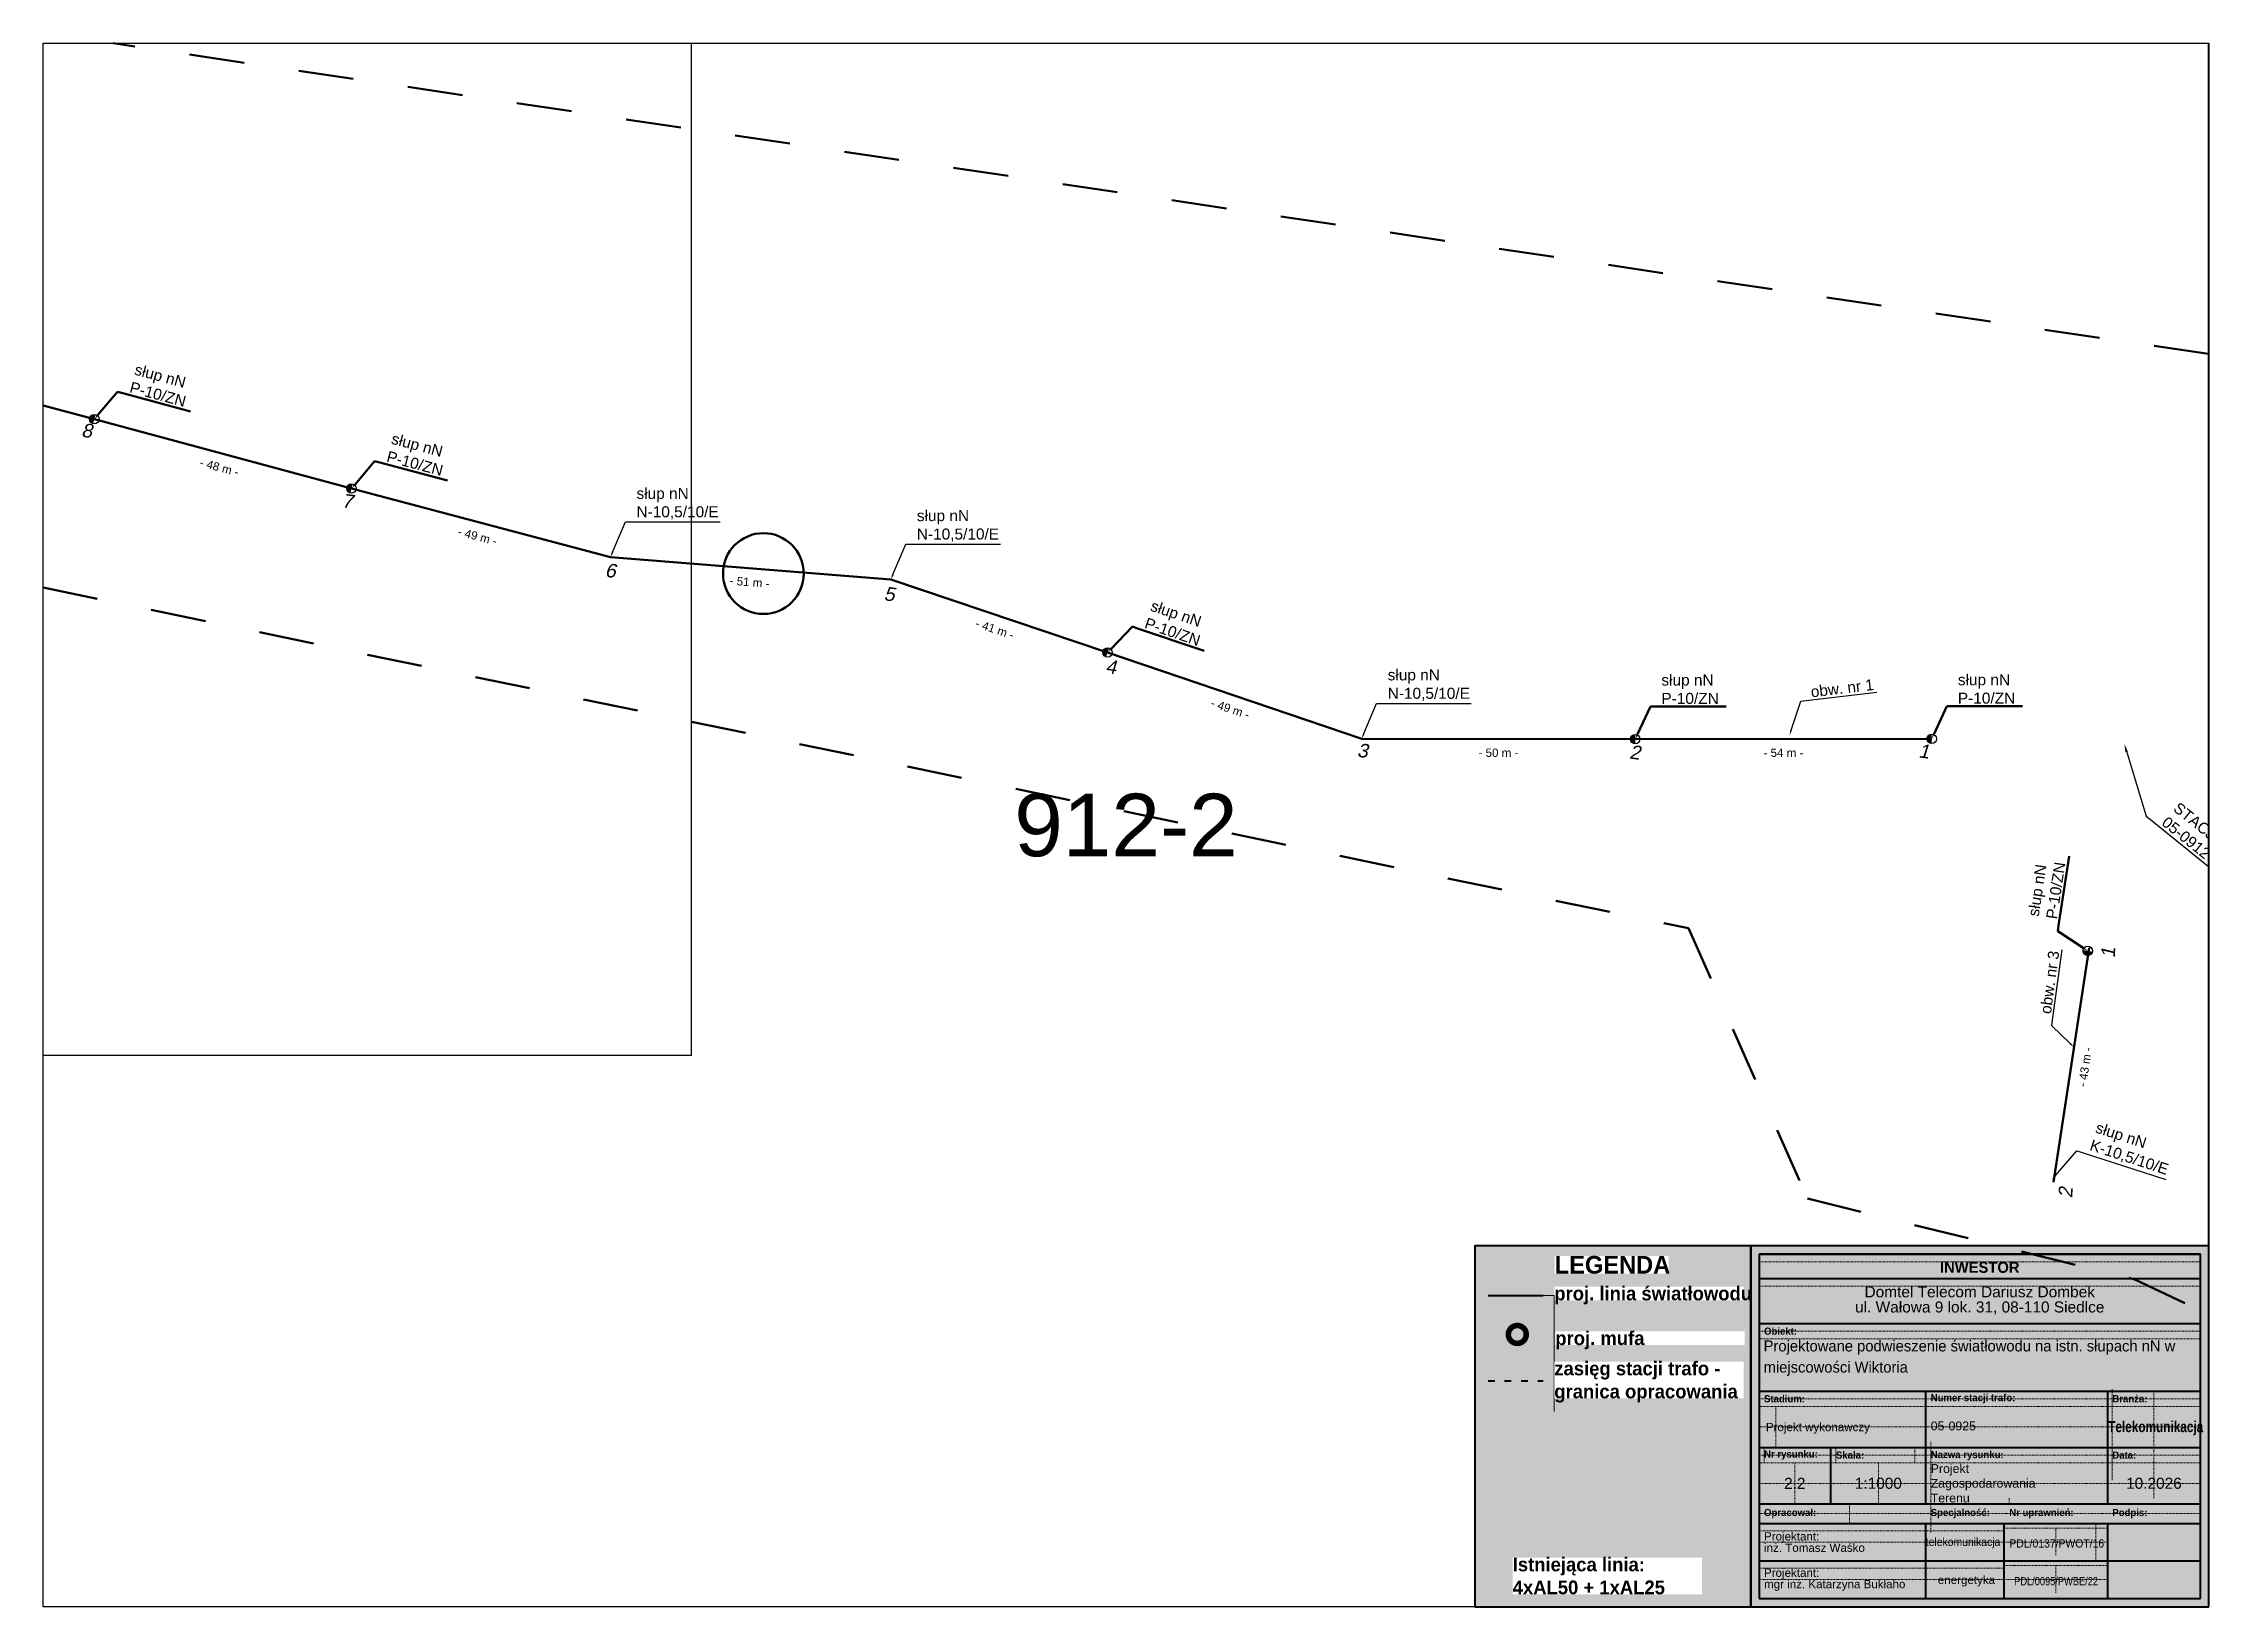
# Paper-space layout '912-2' of a CAD drawing. Header units: millimetres. Extents: x 0 to 393, y 0 to 283.
# The model-space entities are those that its viewports show. They can reach past a viewport. Long polylines and large blocks are cut down to what shows.
import ezdxf
from ezdxf import colors
from ezdxf.entities.mleader import LeaderData, LeaderLine
from ezdxf.enums import TextEntityAlignment as Align
from ezdxf.math import Vec2, Vec3

# ---------------------------------------------------------------- set-up
doc = ezdxf.new("R2010")
doc.units = ezdxf.units.MM
for name, pattern in [('4002', [2, 1, -1]), ('ACAD_ISO03W100', [30, 12, -18]), ('DGN Style 2', [0.005224, 0.003135, -0.00209])]:
    doc.linetypes.add(name, pattern=pattern)
doc.layers.add('!tele', color=30, linetype='Continuous', lineweight=50, plot=False)
doc.layers.add('@KonstrTabelki', color=253, linetype='DGN Style 2', lineweight=0, plot=False)
for name, color, linetype, lineweight in [('!trafo', 6, '4002', 50), ('@Tabelka', 7, 'Continuous', 13), ('_mm zasięg trafo', 6, 'ACAD_ISO03W100', 35), ('_numery', 7, 'Continuous', 40), ('_PRZEWIESZENIA', 6, 'Continuous', 50), ('_światłowód', 30, 'Continuous', 50)]:
    doc.layers.add(name, color=color, linetype=linetype, lineweight=lineweight)
for name, color, linetype in [('_MM mufy', 3, 'Continuous'), ('_MM opisy', 7, 'Continuous'), ('_MM slupy', 5, 'Continuous'), ('_mm trafo', 3, 'Continuous')]:
    doc.layers.add(name, color=color, linetype=linetype)
doc.layers.add('DIM', color=7, linetype='Continuous', plot=False)
doc.styles.add('BardzoMale-PrawaGora', font='arial.ttf', dxfattribs={"height": 0.0025})
doc.styles.get("Standard").update_dxf_attribs({"font": 'arial.ttf'})
doc.dimstyles.new('opis linie', dxfattribs={"dimtxt": 1.5, "dimasz": 0.18, "dimexe": 0.18, "dimexo": 0.0625, "dimgap": 2.5, "dimtad": 4, "dimdec": 0, "dimzin": 0, "dimdsep": 46, "dimtxsty": 'Standard', "dimcen": 0.09, "dimse1": 1, "dimse2": 1, "dimsd1": 1, "dimsd2": 1, "dimclrt": 256, "dimadec": 0, "dimazin": 0, "dimtfac": 1, "dimtdec": 0, "dimtofl": 0, "dimtmove": 0, "dimatfit": 3, "dimfxl": 1, "dimtfill": 1, "dimtolj": 1, "dimtzin": 0, "dimarcsym": 0})

# ---------------------------------------------------------------- blocks, each defined once
blk = doc.blocks.new('tabelka')
at = {"true_color": 0xffffff, "transparency": 33554687}
h = blk.add_hatch(color=7, dxfattribs=at)
h.dxf.hatch_style = 1
h.paths.add_polyline_path([(-83, 65.41), (0, 65.41), (0, 0), (-83, 0)])
at = {"layer": '@KonstrTabelki', "lineweight": 0}
for p, q in [((-1.5, 62.52), (-81.5, 62.52)), ((-1.5, 58.08), (-81.5, 58.08)), ((-1.5, 49.94), (-81.5, 49.94)), ((-81.5, 48.55), (-1.5, 48.55)), ((-17.47, 39.44), (-17.47, 22.94)), ((-1.5, 37.69), (-81.5, 37.69)), ((-81.5, 36.3), (-1.5, 36.3)), ((-78.46, 36.3), (-78.46, 28.86)), ((-9.93, 19.68), (-9.93, 39.08)), ((-81.5, 32.58), (-1.5, 32.58)), ((-80.6, 28.86), (-80.6, 26.08)), ((-67.58, 28.86), (-67.58, 26.08)), ((-53.27, 26.08), (-53.27, 28.86)), ((-50.39, 29.9), (-50.39, 18.64)), ((-17.47, 28.86), (-17.47, 22.94)), ((-9.93, 19.68), (-9.93, 28.86)), ((-1.5, 27.47), (-81.5, 27.47)), ((-81.5, 26.08), (-1.5, 26.08)), ((-74.99, 18.64), (-74.99, 26.08)), ((-59.88, 18.64), (-59.88, 26.08)), ((-1.5, 27.47), (-18.36, 27.47)), ((-1.5, 22.36), (-81.5, 22.36)), ((-36.15, 19.68), (-36.15, 18.64)), ((-1.5, 22.36), (-18.36, 22.36)), ((-81.5, 16.88), (-1.5, 16.88)), ((-65.11, 18.64), (-65.11, 15.11)), ((-50.39, 18.64), (-50.39, 13.41)), ((-37.05, 13.77), (-81.5, 13.77)), ((-37.05, 14.25), (-18.36, 14.25)), ((-27.71, 14.25), (-27.71, 9.31)), ((-20.43, 15.11), (-20.43, 8.31)), ((-37.05, 11.71), (-81.5, 11.71)), ((-18.36, 11.71), (-37.05, 11.71)), ((-37.05, 6.97), (-81.5, 6.97)), ((-37.05, 4.9), (-81.5, 4.9)), ((-37.05, 7.44), (-18.36, 7.44)), ((-18.36, 4.9), (-37.05, 4.9)), ((-27.71, 7.44), (-27.71, 2.5))]:
    blk.add_line(p, q, dxfattribs=at)
at = {"layer": '@KonstrTabelki'}
for points in [[(-51.29, 28.86), (-51.29, 39.08)], [(-51.29, 18.64), (-51.29, 28.86)]]:
    blk.add_lwpolyline(points, dxfattribs=at)
at = {"layer": '@Tabelka', "lineweight": 40}
for p, q in [((0, 65.41), (-83, 65.41)), ((-83, 65.41), (-83, 0)), ((-81.5, 63.91), (-1.5, 63.91)), ((-1.5, 63.91), (-81.5, 63.91)), ((-81.5, 63.91), (-81.5, 1.5)), ((-1.5, 1.5), (-1.5, 63.91)), ((0, 0), (0, 65.41)), ((-81.5, 59.47), (-1.5, 59.47)), ((-81.5, 51.33), (-1.5, 51.33)), ((-81.5, 39.08), (-1.5, 39.08)), ((-81.5, 39.08), (-18.36, 39.08)), ((-51.29, 28.86), (-51.29, 39.08)), ((-51.29, 28.86), (-51.29, 35.67)), ((-18.36, 39.08), (-18.36, 28.86)), ((-81.5, 28.86), (-18.36, 28.86)), ((-68.48, 18.64), (-68.48, 28.86)), ((-51.29, 18.64), (-51.29, 28.86)), ((-18.36, 28.86), (-1.5, 28.86)), ((-18.36, 28.86), (-18.36, 18.64)), ((-51.29, 18.64), (-51.29, 25.45)), ((-18.36, 25.45), (-18.36, 18.64)), ((-81.5, 18.64), (-1.5, 18.64)), ((-81.5, 18.64), (-1.5, 18.64)), ((-81.5, 15.11), (-1.5, 15.11)), ((-51.29, 1.5), (-51.29, 15.11)), ((-37.05, 1.5), (-37.05, 15.11)), ((-18.36, 15.11), (-18.36, 1.5)), ((-81.5, 8.31), (-1.5, 8.31)), ((-81.5, 8.31), (-1.5, 8.31)), ((-81.5, 1.5), (-1.5, 1.5)), ((-83, 0), (0, 0))]:
    blk.add_line(p, q, dxfattribs=at)
at = {"layer": '@Tabelka'}
for s, insert, char_height, attachment_point, line_spacing_factor in [('{\\fLato Light|b1|i0|c238|p34;INWESTOR}', (-41.5, 62.52), 2, 2, 0.825), ('Domtel Telecom Dariusz Dombek\\Pul. Wałowa 9 lok. 31, 08-110 Siedlce', (-41.5, 58.08), 2, 2, 0.825), ('{\\fLato Light|b1|i0|c238|p34;Obiekt:}', (-80.6, 49.94), 1.3, 4, 0.946154), ('{\\fLato Light|b1|i0|c238|p34;Branża:}', (-17.47, 37.69), 1.3, 4, 0.946154), ('Projekt wykonawczy', (-80.27, 32.34), 1.5, 4, 0.825), ('{\\fLato Light|b1|i0|c238|p34;\\W0.8;Telekomunikacja}', (-9.6, 32.34), 2, 5, 0.76875), ('{\\fLato Light|b1|i0|c238|p34;Nr rysunku:}', (-80.6, 27.47), 1.3, 4, 0.946154), ('{\\fLato Light|b1|i0|c238|p34;Skala:}', (-67.58, 27.47), 1.3, 4, 0.946154), ('{\\fLato Light|b1|i0|c238|p34;Nazwa rysunku:}', (-50.39, 27.38), 1.3, 4, 0.946154), ('{\\fLato Light|b1|i0|c238|p34;Data:}', (-17.47, 27.47), 1.3, 4, 0.946154), ('10.2026', (-9.93, 22.36), 2, 5, 0.825), ('{\\fLato Light|b1|i0|c238|p34;Opracował:}', (-80.6, 16.88), 1.3, 4, 0.946154), ('{\\fLato Light|b1|i0|c238|p34;Specjalność:}', (-50.39, 16.88), 1.3, 4, 0.946154), ('{\\fLato Light|b1|i0|c238|p34;Nr uprawnień:}', (-36.15, 16.88), 1.3, 4, 0.946154), ('{\\fLato Light|b1|i0|c238|p34;Podpis:}', (-17.47, 16.88), 1.3, 4, 0.946154)]:
    blk.add_mtext(s, dxfattribs=dict(at, insert=insert, char_height=char_height, attachment_point=attachment_point, line_spacing_factor=line_spacing_factor))
for s, insert, char_height, width, attachment_point, line_spacing_factor in [('{\\fLato Light|b1|i0|c238|p34;Stadium:}', (-80.6, 37.69), 1.3, 8.6456, 4, 0.946154), ('{\\fLato Light|b1|i0|c238|p34;Numer stacji trafo:}', (-50.39, 37.69), 1.3, 16.1141, 4, 0.946154), ('Projektant:\\Pinż. Tomasz Waśko', (-80.6, 11.71), 1.5, 27.9275, 4, 0.825), ('{\\W0.9;telekomunikacja}', (-44.53, 11.53), 1.5, 22.915, 5, 0.825), ('{\\W0.9;PDL/0137/PWOT/16}', (-27.54, 11.46), 1.5, 22.915, 5, 0.825), ('Projektant:\\Pmgr inż. Katarzyna Bukłaho', (-80.6, 4.9), 1.5, 27.9275, 4, 0.825), ('energetyka', (-43.91, 4.64), 1.5, 22.915, 5, 0.825), ('{\\W0.8;PDL/0095/PWBE/22}', (-27.66, 4.62), 1.5, 22.915, 5, 0.825)]:
    blk.add_mtext(s, dxfattribs=dict(at, insert=insert, char_height=char_height, width=width, attachment_point=attachment_point, line_spacing_factor=line_spacing_factor))
blk = doc.blocks.new('mufa')
at = {"layer": '_MM mufy'}
h = blk.add_hatch(color=256, dxfattribs=at)
h.dxf.hatch_style = 1
h.paths.add_polyline_path([(2.15, 0.12, 1), (-2.1, -0.05, 1)])
h.paths.add_polyline_path([(-1.1, -0.01, -1), (1.15, 0.08, -1)], flags=16)
h.paths.add_polyline_path([(-0.83, 0, -1), (0.88, 0.07, -1)], flags=0)
blk = doc.blocks.new('legenda')
at = {"true_color": 0xffffff, "transparency": 33554687}
h = blk.add_hatch(color=7, dxfattribs=at)
h.dxf.hatch_style = 1
h.paths.add_polyline_path([(-50, 65.41), (0, 65.41), (0, 0), (-50, 0)])
at = {"lineweight": 40}
blk.add_lwpolyline([(0, 65.41), (-50, 65.41), (-50, 0)], dxfattribs=at)
at = {"layer": '_mm zasięg trafo', "lineweight": 40, "ltscale": 0.1}
blk.add_lwpolyline([(-47.62, 40.95), (-37.62, 40.95)], dxfattribs=at)
at = {"layer": '_światłowód', "lineweight": 40}
blk.add_lwpolyline([(-47.62, 56.41), (-37.62, 56.41)], dxfattribs=at)
at = {"layer": '_mm zasięg trafo'}
blk.add_blockref('mufa', (-42.35, 49.31), dxfattribs=at)
at = {"layer": '_mm zasięg trafo', "bg_fill": 3, "box_fill_scale": 1, "bg_fill_color": 256, "bg_fill_transparency": 0}
for s, width, heights, insert, char_height, attachment_point in [('{\\fLato Light|b1|i0|c238|p34;\\C7;LEGENDA}', 20.65, [-3.27], (-35.53, 63.58), 3.2, 1), ('\\pxt4;{\\fLato Light|b1|i0|c238|p34;\\C7;proj. linia światłowodu}', 34.3358, [0], (-35.62, 56.41), 2.5, 4)]:
    blk.add_mtext_dynamic_manual_height_columns(s, width=width, gutter_width=1, heights=heights, dxfattribs=dict(at, insert=insert, char_height=char_height, attachment_point=attachment_point))
at = {"layer": 'Defpoints', "color": 252, "lineweight": 0, "true_color": 0x939598}
blk.add_lwpolyline([(-37.62, 56.41), (-35.62, 56.41), (-35.62, 35.41)], dxfattribs=at)
at = {"layer": '_mm zasięg trafo', "char_height": 2.5, "attachment_point": 4, "bg_fill": 3, "box_fill_scale": 1, "bg_fill_color": 256, "bg_fill_transparency": 0}
for s, heights, insert in [('\\pxt4;{\\fLato Light|b1|i0|c238|p34;\\C7;proj. mufa}', [0], (-35.44, 48.3)), ('\\pxt4;{\\fLato Light|b1|i0|c238|p34;\\C7;zasięg stacji trafo - granica opracowania}', [-7.36], (-35.62, 40.72))]:
    blk.add_mtext_dynamic_manual_height_columns(s, width=34.3358, gutter_width=1, heights=heights, dxfattribs=dict(at, insert=insert))
at = {"lineweight": 40}
blk.add_lwpolyline([(-50, 0), (0, 0), (0, 65.41)], dxfattribs=at)
at = {"layer": '_mm zasięg trafo', "insert": (-43.16, 5.56), "char_height": 2.5, "attachment_point": 4, "bg_fill": 3, "box_fill_scale": 1, "bg_fill_color": 256, "bg_fill_transparency": 0}
blk.add_mtext_dynamic_manual_height_columns('\\pxt4;{\\fLato Light|b1|i0|c238|p34;\\C7;Istniejąca linia:\\P4xAL50 + 1xAL25}', width=34.3358, gutter_width=1, heights=[-6.79], dxfattribs=at)
blk = doc.blocks.new('ZN')
at = {"layer": '_MM slupy', "transparency": 33554687}
h = blk.add_hatch(color=256, dxfattribs=at)
h.dxf.hatch_style = 1
h.paths.add_polyline_path([(0, -0.86), (0, 0.86, 1)])
at = {"layer": '_MM slupy'}
blk.add_circle((0, 0), 0.857, dxfattribs=at)
blk = doc.blocks.new('*D259')
at = {"layer": 'Defpoints', "color": 0}
for p in [(7549831.23, 5805768.93), (7549824.07, 5805726.57), (7549824.81, 5805726.46)]:
    blk.add_point(p, dxfattribs=at)
at = {"layer": 'DIM', "insert": (7549830.51, 5805747.32), "char_height": 1.5, "attachment_point": 5, "rotation": 81.4024, "bg_fill": 3, "box_fill_scale": 1.1, "bg_fill_color": 9, "bg_fill_true_color": 13158600, "bg_fill_transparency": 0}
blk.add_mtext('\\A1;- 43 m -', dxfattribs=at)
blk = doc.blocks.new('*D276')
at = {"layer": 'Defpoints', "color": 0}
for p in [(7549748.97, 5805807.5), (7549748.97, 5805806.75), (7549802.71, 5805806.8)]:
    blk.add_point(p, dxfattribs=at)
at = {"layer": 'DIM', "insert": (7549775.84, 5805804.26), "char_height": 1.5, "attachment_point": 5, "rotation": 0.0533, "bg_fill": 3, "box_fill_scale": 1.1, "bg_fill_color": 9, "bg_fill_true_color": 13158600, "bg_fill_transparency": 0}
blk.add_mtext('\\A1;- 54 m -', dxfattribs=at)
blk = doc.blocks.new('*D277')
at = {"layer": 'Defpoints', "color": 0}
for p in [(7549699.39, 5805807.57), (7549699.39, 5805806.82), (7549748.97, 5805806.75)]:
    blk.add_point(p, dxfattribs=at)
at = {"layer": 'DIM', "insert": (7549724.18, 5805804.27), "char_height": 1.5, "attachment_point": 5, "rotation": 359.9191, "bg_fill": 3, "box_fill_scale": 1.1, "bg_fill_color": 9, "bg_fill_true_color": 13158600, "bg_fill_transparency": 0}
blk.add_mtext('\\A1;- 50 m -', dxfattribs=at)
blk = doc.blocks.new('*D278')
at = {"layer": 'Defpoints', "color": 0}
for p in [(7549653.32, 5805822.43), (7549653.56, 5805823.14), (7549699.39, 5805806.82)]:
    blk.add_point(p, dxfattribs=at)
at = {"layer": 'DIM', "insert": (7549675.55, 5805812.24), "char_height": 1.5, "attachment_point": 5, "rotation": 341.282, "bg_fill": 3, "box_fill_scale": 1.1, "bg_fill_color": 9, "bg_fill_true_color": 13158600, "bg_fill_transparency": 0}
blk.add_mtext('\\A1;- 49 m -', dxfattribs=at)
blk = doc.blocks.new('*D279')
at = {"layer": 'Defpoints', "color": 0}
for p in [(7549614.04, 5805835.69), (7549614.28, 5805836.4), (7549653.32, 5805822.43)]:
    blk.add_point(p, dxfattribs=at)
at = {"layer": 'DIM', "insert": (7549632.88, 5805826.69), "char_height": 1.5, "attachment_point": 5, "rotation": 341.3465, "bg_fill": 3, "box_fill_scale": 1.1, "bg_fill_color": 9, "bg_fill_true_color": 13158600, "bg_fill_transparency": 0}
blk.add_mtext('\\A1;- 41 m -', dxfattribs=at)
blk = doc.blocks.new('*D280')
at = {"layer": 'Defpoints', "color": 0}
for p in [(7549563.22, 5805839.72), (7549563.28, 5805840.47), (7549614.04, 5805835.69)]:
    blk.add_point(p, dxfattribs=at)
at = {"layer": 'DIM', "insert": (7549588.43, 5805835.2), "char_height": 1.5, "attachment_point": 5, "rotation": 355.466, "bg_fill": 3, "box_fill_scale": 1.1, "bg_fill_color": 9, "bg_fill_true_color": 13158600, "bg_fill_transparency": 0}
blk.add_mtext('\\A1;- 51 m -', dxfattribs=at)
blk = doc.blocks.new('*D281')
at = {"layer": 'Defpoints', "color": 0}
for p in [(7549516.27, 5805852.16), (7549516.46, 5805852.88), (7549563.22, 5805839.72)]:
    blk.add_point(p, dxfattribs=at)
at = {"layer": 'DIM', "insert": (7549539.1, 5805843.51), "char_height": 1.5, "attachment_point": 5, "rotation": 345.1598, "bg_fill": 3, "box_fill_scale": 1.1, "bg_fill_color": 9, "bg_fill_true_color": 13158600, "bg_fill_transparency": 0}
blk.add_mtext('\\A1;- 49 m -', dxfattribs=at)
blk = doc.blocks.new('*D282')
at = {"layer": 'Defpoints', "color": 0}
for p in [(7549469.66, 5805864.74), (7549469.86, 5805865.46), (7549516.27, 5805852.16)]:
    blk.add_point(p, dxfattribs=at)
at = {"layer": 'DIM', "insert": (7549492.31, 5805856.02), "char_height": 1.5, "attachment_point": 5, "rotation": 344.8958, "bg_fill": 3, "box_fill_scale": 1.1, "bg_fill_color": 9, "bg_fill_true_color": 13158600, "bg_fill_transparency": 0}
blk.add_mtext('\\A1;- 48 m -', dxfattribs=at)
blk = doc.blocks.new('*D283')
at = {"layer": 'Defpoints', "color": 0}
for p in [(7549422.35, 5805877.51), (7549422.55, 5805878.23), (7549469.66, 5805864.74)]:
    blk.add_point(p, dxfattribs=at)
at = {"layer": 'DIM', "insert": (7549445.35, 5805868.7), "char_height": 1.5, "attachment_point": 5, "rotation": 344.8946, "bg_fill": 3, "box_fill_scale": 1.1, "bg_fill_color": 9, "bg_fill_true_color": 13158600, "bg_fill_transparency": 0}
blk.add_mtext('\\A1;- 49 m -', dxfattribs=at)
blk = doc.blocks.new('q')
at = {"layer": '_MM slupy'}
blk.add_blockref('ZN', (0, 0), dxfattribs=at)
at = {"layer": '_MM opisy'}
ml = blk.add_multileader_mtext('Standard', dxfattribs=at)
ml.set_content('\\pxql;słup nN\\PP-10/ZN', color=256)
ml.set_leader_properties()
ml.build(insert=Vec2(0, 0))
ml.multileader.update_dxf_attribs({"has_text_frame": 1, "text_left_attachment_type": 5, "text_right_attachment_type": 5, "dogleg_length": 1, "arrow_head_size": 1})
ctx = ml.context
ctx.base_point, ctx.char_height, ctx.arrow_head_size, ctx.landing_gap_size, ctx.plane_origin = Vec3(3.75, 5.9), 2, 1, 1, Vec3(1.72, -1.42)
ctx.left_attachment, ctx.right_attachment = 5, 5
notes = []
notes.append((ctx, [(0, (1, 1, 0), (2.75, 5.9), (1, 0), 1, [(0, [(0, 0), (2.75, 5.9)], 0, [])])]))
ctx.mtext.insert, ctx.mtext.flow_direction = Vec3(4.75, 11.7), 5
ctx.mtext.has_bg_fill, ctx.mtext.bg_color, ctx.mtext.bg_scale_factor, ctx.mtext.bg_transparency, ctx.mtext.use_window_bg_color = 1, -1023410175, 1, 0, 1
for ctx, leaders in notes:
    for number, flags, end, landing, length, lines in leaders:
        leader = LeaderData()
        leader.index, (leader.has_last_leader_line, leader.has_dogleg_vector, leader.attachment_direction) = number, flags
        leader.last_leader_point, leader.dogleg_vector, leader.dogleg_length = Vec3(end), Vec3(landing), length
        for number, points, colour, breaks in lines:
            line = LeaderLine()
            line.index, line.vertices, line.color, line.breaks = number, Vec3.list(points), colors.encode_raw_color(colour), breaks
            leader.lines.append(line)
        ctx.leaders.append(leader)

msp = doc.modelspace()

# ---------------------------------------------------------------- linework, layer by layer
at = {"layer": '!tele'}
for points in [[(7549235.42, 5805927.35), (7549281.16, 5805915.19), (7549328.69, 5805902.42), (7549375.63, 5805889.88), (7549422.35, 5805877.51), (7549469.66, 5805864.74), (7549516.27, 5805852.16), (7549563.22, 5805839.72), (7549614.04, 5805835.69), (7549653.32, 5805822.43), (7549699.39, 5805806.82), (7549748.97, 5805806.75), (7549802.71, 5805806.8)], [(7549831.23, 5805768.93), (7549824.81, 5805726.46)]]:
    msp.add_lwpolyline(points, dxfattribs=at)
at = {"layer": '!trafo', "ltscale": 10}
msp.add_lwpolyline([(7549210.97, 5805971.74), (7549186.51, 5805890.92), (7549758.63, 5805772.48), (7549780.18, 5805723.46), (7549839.54, 5805708.8), (7550034.64, 5805616.04), (7550225.72, 5805531.11), (7550299.47, 5805504.29), (7550434.68, 5805495.35), (7550436.91, 5805580.28), (7550233.54, 5805622.74), (7550079.34, 5805684.2), (7550017.88, 5805761.3), (7549901, 5805869.43)], close=True, dxfattribs=at)

# ---------------------------------------------------------------- texts
at = {"layer": 'Defpoints', "color": 4}
msp.add_text('912-2', height=11.336, dxfattribs=at).set_placement((7549656.66, 5805791.18), align=Align.MIDDLE_CENTER)

# ---------------------------------------------------------------- next in the draw order: block references
at = {"layer": '!tele'}
for p, rotation in [((7549469.66, 5805864.74), 344.895809969816), ((7549516.27, 5805852.16), 345.1597684521026), ((7549653.32, 5805822.43), 341.2819642050806), ((7549748.97, 5805806.75), 0.0533083017925407), ((7549802.71, 5805806.8), 0.0533083017925407), ((7549830.99, 5805768.36), 81.40240581521961)]:
    msp.add_blockref('q', p, dxfattribs=dict(at, rotation=rotation))

# ---------------------------------------------------------------- next in the draw order: leaders
at = {"layer": '_MM opisy'}
ml = msp.add_multileader_mtext('Standard', dxfattribs=at)
ml.set_content('\\pxql;słup nN\\PN-10,5/10/E', color=256)
ml.set_leader_properties()
ml.build(insert=Vec2(0, 0))
ml.multileader.update_dxf_attribs({"has_text_frame": 1, "text_left_attachment_type": 5, "text_right_attachment_type": 5, "dogleg_length": 1, "arrow_head_size": 1})
ctx = ml.context
ctx.base_point, ctx.char_height, ctx.arrow_head_size, ctx.landing_gap_size, ctx.plane_origin = Vec3(7549566.93, 5805846.13), 2, 1, 1, Vec3(7549564.94, 5805838.3)
ctx.left_attachment, ctx.right_attachment = 5, 5
notes = []
notes.append((ctx, [(0, (1, 1, 0), (7549565.93, 5805846.13), (1, 0), 1, [(0, [(7549563.22, 5805839.72), (7549565.93, 5805846.13)], 0, [])])]))
ctx.mtext.insert, ctx.mtext.flow_direction = Vec3(7549567.93, 5805852.29), 5
ctx.mtext.has_bg_fill, ctx.mtext.bg_color, ctx.mtext.bg_scale_factor, ctx.mtext.bg_transparency, ctx.mtext.use_window_bg_color = 1, -1023410175, 1, 0, 1
ml = msp.add_multileader_mtext('Standard', dxfattribs=at)
ml.set_content('\\pxql;słup nN\\PN-10,5/10/E', color=256)
ml.set_leader_properties()
ml.build(insert=Vec2(0, 0))
ml.multileader.update_dxf_attribs({"has_text_frame": 1, "text_left_attachment_type": 5, "text_right_attachment_type": 5, "dogleg_length": 1, "arrow_head_size": 1})
ctx = ml.context
ctx.base_point, ctx.char_height, ctx.arrow_head_size, ctx.landing_gap_size, ctx.plane_origin = Vec3(7549617.75, 5805842.1), 2, 1, 1, Vec3(7549615.76, 5805834.27)
ctx.left_attachment, ctx.right_attachment = 5, 5
notes.append((ctx, [(0, (1, 1, 0), (7549616.75, 5805842.1), (1, 0), 1, [(0, [(7549614.04, 5805835.69), (7549616.75, 5805842.1)], 0, [])])]))
ctx.mtext.insert, ctx.mtext.flow_direction = Vec3(7549618.75, 5805848.26), 5
ctx.mtext.has_bg_fill, ctx.mtext.bg_color, ctx.mtext.bg_scale_factor, ctx.mtext.bg_transparency, ctx.mtext.use_window_bg_color = 1, -1023410175, 1, 0, 1
ml = msp.add_multileader_mtext('Standard', dxfattribs=at)
ml.set_content('\\pxql;słup nN\\PN-10,5/10/E', color=256)
ml.set_leader_properties()
ml.build(insert=Vec2(0, 0))
ml.multileader.update_dxf_attribs({"has_text_frame": 1, "text_left_attachment_type": 5, "text_right_attachment_type": 5, "dogleg_length": 1, "arrow_head_size": 1})
ctx = ml.context
ctx.base_point, ctx.char_height, ctx.arrow_head_size, ctx.landing_gap_size, ctx.plane_origin = Vec3(7549703.1, 5805813.23), 2, 1, 1, Vec3(7549701.11, 5805805.4)
ctx.left_attachment, ctx.right_attachment = 5, 5
notes.append((ctx, [(0, (1, 1, 0), (7549702.1, 5805813.23), (1, 0), 1, [(0, [(7549699.39, 5805806.82), (7549702.1, 5805813.23)], 0, [])])]))
ctx.mtext.insert, ctx.mtext.flow_direction = Vec3(7549704.1, 5805819.39), 5
ctx.mtext.has_bg_fill, ctx.mtext.bg_color, ctx.mtext.bg_scale_factor, ctx.mtext.bg_transparency, ctx.mtext.use_window_bg_color = 1, -1023410175, 1, 0, 1
ml = msp.add_multileader_mtext('Standard', dxfattribs=at)
ml.set_content('\\pxql;słup nN\\PK-10,5/10/E', color=256)
ml.set_leader_properties()
ml.build(insert=Vec2(0, 0))
ml.multileader.update_dxf_attribs({"has_text_frame": 1, "text_left_attachment_type": 5, "text_right_attachment_type": 5, "dogleg_length": 1, "arrow_head_size": 1})
ctx = ml.context
ctx.base_point, ctx.char_height, ctx.arrow_head_size, ctx.landing_gap_size, ctx.plane_origin, ctx.plane_x_axis, ctx.plane_y_axis = Vec3(7549829.99, 5805731.83), 2, 1, 1, Vec3(7549825.67, 5805725.01), Vec3(0.95073, -0.310021), Vec3(0.310021, 0.95073)
ctx.left_attachment, ctx.right_attachment = 5, 5
notes.append((ctx, [(0, (1, 1, 0), (7549829.04, 5805732.14), (0.95073, -0.310021), 1, [(0, [(7549824.48, 5805726.89), (7549829.04, 5805732.14)], 0, [])])]))
ctx.mtext.insert, ctx.mtext.text_direction, ctx.mtext.flow_direction = Vec3(7549832.86, 5805737.38), Vec3(0.95073, -0.310021), 5
ctx.mtext.has_bg_fill, ctx.mtext.bg_color, ctx.mtext.bg_scale_factor, ctx.mtext.bg_transparency, ctx.mtext.use_window_bg_color = 1, -1023410175, 1, 0, 1
at = {"layer": '_mm trafo', "color": 3}
ml = msp.add_multileader_mtext('Standard', dxfattribs=at)
ml.set_content('STACJA TRAFO\\P05-0912', color=3)
ml.set_leader_properties()
ml.build(insert=Vec2(0, 0))
ml.multileader.update_dxf_attribs({"has_text_frame": 1, "text_left_attachment_type": 5, "text_right_attachment_type": 5, "dogleg_length": 1, "arrow_head_size": 1.5})
ctx = ml.context
ctx.base_point, ctx.char_height, ctx.arrow_head_size, ctx.plane_origin, ctx.plane_x_axis, ctx.plane_y_axis = Vec3(7549842.37, 5805792.18), 2, 1.5, Vec3(7549820.44, 5805780.07), Vec3(0.778599, -0.627521), Vec3(0.627521, 0.778599)
ctx.left_attachment, ctx.right_attachment, ctx.attachment_type = 5, 5, 2
notes.append((ctx, [(0, (1, 1, 0), (7549841.59, 5805792.81), (0.778599, -0.627521), 1, [(0, [(7549837.63, 5805805.84)], 0, [])])]))
ctx.mtext.insert, ctx.mtext.text_direction, ctx.mtext.rotation, ctx.mtext.flow_direction = Vec3(7549847.58, 5805795.46), Vec3(0.778599, -0.627521), 6.129723, 5
ctx.mtext.has_bg_fill, ctx.mtext.bg_color, ctx.mtext.bg_scale_factor, ctx.mtext.bg_transparency, ctx.mtext.use_window_bg_color = 1, -1073741824, 1, 0, 1
for ctx, leaders in notes:
    for number, flags, end, landing, length, lines in leaders:
        leader = LeaderData()
        leader.index, (leader.has_last_leader_line, leader.has_dogleg_vector, leader.attachment_direction) = number, flags
        leader.last_leader_point, leader.dogleg_vector, leader.dogleg_length = Vec3(end), Vec3(landing), length
        for number, points, colour, breaks in lines:
            line = LeaderLine()
            line.index, line.vertices, line.color, line.breaks = number, Vec3.list(points), colors.encode_raw_color(colour), breaks
            leader.lines.append(line)
        ctx.leaders.append(leader)

# ---------------------------------------------------------------- next in the draw order: dimensions: what is measured, and where the dimension line sits
at = {"layer": 'DIM'}
for p1, p2, picture, middle in [((7549802.71, 5805806.8), (7549748.97, 5805806.75), '*D276', (7549775.84, 5805804.26)), ((7549831.23, 5805768.93), (7549824.81, 5805726.46), '*D259', (7549830.51, 5805747.32))]:
    dim = msp.add_aligned_dim(p1=p1, p2=p2, distance=-0.75, dimstyle='opis linie', override={"dimpost": '- <> m -'}, dxfattribs=at)
    dim.commit()
    dim.dimension.update_dxf_attribs({"geometry": picture, "text_midpoint": middle})

# ---------------------------------------------------------------- next in the draw order: texts
at = {"layer": '_numery', "oblique": 10}
for s, rotation, p in [('1', 352.3953, (7549800.25, 5805803.45)), ('2', 86.6845, (7549828.17, 5805723.52))]:
    msp.add_text(s, height=2.5, rotation=rotation, dxfattribs=at).set_placement(p)

# ---------------------------------------------------------------- next in the draw order: dimensions: what is measured, and where the dimension line sits
at = {"layer": 'DIM'}
dim = msp.add_aligned_dim(p1=(7549748.97, 5805806.75), p2=(7549699.39, 5805806.82), distance=-0.75, dimstyle='opis linie', override={"dimpost": '- <> m -'}, dxfattribs=at)
dim.commit()
dim.dimension.update_dxf_attribs({"geometry": '*D277', "text_midpoint": (7549724.18, 5805804.27)})

# ---------------------------------------------------------------- next in the draw order: leaders
at = {"layer": '_MM opisy', "color": 1}
ml = msp.add_multileader_mtext('Standard', dxfattribs=at)
ml.set_content('\\pxql;obw. nr 1', color=1)
ml.set_leader_properties()
ml.build(insert=Vec2(0, 0))
ml.multileader.update_dxf_attribs({"has_text_frame": 1, "text_left_attachment_type": 5, "text_right_attachment_type": 5, "dogleg_length": 1, "arrow_head_size": 1})
ctx = ml.context
ctx.base_point, ctx.char_height, ctx.arrow_head_size, ctx.landing_gap_size, ctx.plane_origin, ctx.plane_x_axis, ctx.plane_y_axis = Vec3(7549779.96, 5805813.76), 2, 1, 1, Vec3(7549778.81, 5805806.25), Vec3(0.993021, 0.117936), Vec3(-0.117936, 0.993021)
ctx.left_attachment, ctx.right_attachment = 5, 5
notes = []
notes.append((ctx, [(0, (1, 1, 0), (7549778.97, 5805813.64), (0.993021, 0.117936), 1, [(0, [(7549776.93, 5805807.45), (7549778.97, 5805813.64)], 0, [])])]))
ctx.mtext.insert, ctx.mtext.text_direction, ctx.mtext.flow_direction = Vec3(7549780.67, 5805816.3), Vec3(0.993021, 0.117936), 5
ctx.mtext.has_bg_fill, ctx.mtext.bg_color, ctx.mtext.bg_scale_factor, ctx.mtext.bg_transparency, ctx.mtext.use_window_bg_color = 1, -1023410175, 1, 0, 1
ml = msp.add_multileader_mtext('Standard', dxfattribs=at)
ml.set_content('\\pxql;obw. nr 3', color=1)
ml.set_leader_properties()
ml.build(insert=Vec2(0, 0))
ml.multileader.update_dxf_attribs({"has_text_frame": 1, "text_left_attachment_type": 5, "text_right_attachment_type": 5, "dogleg_length": 1, "arrow_head_size": 1})
ctx = ml.context
ctx.base_point, ctx.char_height, ctx.arrow_head_size, ctx.landing_gap_size, ctx.plane_origin, ctx.plane_x_axis, ctx.plane_y_axis = Vec3(7549824.62, 5805755.79), 2, 1, 1, Vec3(7549831.6, 5805752.79), Vec3(0.134456, 0.99092), Vec3(-0.99092, 0.134456)
ctx.left_attachment, ctx.right_attachment = 5, 5
notes.append((ctx, [(0, (1, 1, 0), (7549824.48, 5805754.8), (0.134456, 0.99092), 1, [(0, [(7549828.51, 5805750.89), (7549824.48, 5805754.8)], 0, [])])]))
ctx.mtext.insert, ctx.mtext.text_direction, ctx.mtext.flow_direction = Vec3(7549822.33, 5805757.11), Vec3(0.134456, 0.99092), 5
ctx.mtext.has_bg_fill, ctx.mtext.bg_color, ctx.mtext.bg_scale_factor, ctx.mtext.bg_transparency, ctx.mtext.use_window_bg_color = 1, -1023410175, 1, 0, 1
for ctx, leaders in notes:
    for number, flags, end, landing, length, lines in leaders:
        leader = LeaderData()
        leader.index, (leader.has_last_leader_line, leader.has_dogleg_vector, leader.attachment_direction) = number, flags
        leader.last_leader_point, leader.dogleg_vector, leader.dogleg_length = Vec3(end), Vec3(landing), length
        for number, points, colour, breaks in lines:
            line = LeaderLine()
            line.index, line.vertices, line.color, line.breaks = number, Vec3.list(points), colors.encode_raw_color(colour), breaks
            leader.lines.append(line)
        ctx.leaders.append(leader)

# ---------------------------------------------------------------- next in the draw order: texts
at = {"layer": '_numery', "oblique": 10}
for s, rotation, p in [('2', 352.3953, (7549747.83, 5805803.24)), ('1', 86.6845, (7549835.89, 5805767.02))]:
    msp.add_text(s, height=2.5, rotation=rotation, dxfattribs=at).set_placement(p)

# ---------------------------------------------------------------- next in the draw order: dimensions: what is measured, and where the dimension line sits
at = {"layer": 'DIM'}
dim = msp.add_aligned_dim(p1=(7549699.39, 5805806.82), p2=(7549653.32, 5805822.43), distance=-0.75, dimstyle='opis linie', override={"dimpost": '- <> m -'}, dxfattribs=at)
dim.commit()
dim.dimension.update_dxf_attribs({"geometry": '*D278', "text_midpoint": (7549675.55, 5805812.24)})

# ---------------------------------------------------------------- next in the draw order: texts
at = {"layer": '_numery', "oblique": 10}
msp.add_text('3', height=2.5, rotation=352.3953, dxfattribs=at).set_placement((7549698.48, 5805803.57))

# ---------------------------------------------------------------- next in the draw order: dimensions: what is measured, and where the dimension line sits
at = {"layer": 'DIM'}
dim = msp.add_aligned_dim(p1=(7549653.32, 5805822.43), p2=(7549614.04, 5805835.69), distance=-0.75, dimstyle='opis linie', override={"dimpost": '- <> m -'}, dxfattribs=at)
dim.commit()
dim.dimension.update_dxf_attribs({"geometry": '*D279', "text_midpoint": (7549632.88, 5805826.69)})

# ---------------------------------------------------------------- next in the draw order: texts
at = {"layer": '_numery', "oblique": 10}
msp.add_text('4', height=2.5, rotation=352.3953, dxfattribs=at).set_placement((7549652.86, 5805818.75))

# ---------------------------------------------------------------- next in the draw order: dimensions: what is measured, and where the dimension line sits
at = {"layer": 'DIM'}
dim = msp.add_aligned_dim(p1=(7549614.04, 5805835.69), p2=(7549563.22, 5805839.72), distance=-0.75, dimstyle='opis linie', override={"dimpost": '- <> m -'}, dxfattribs=at)
dim.commit()
dim.dimension.update_dxf_attribs({"geometry": '*D280', "text_midpoint": (7549588.43, 5805835.2)})

# ---------------------------------------------------------------- next in the draw order: linework, layer by layer
at = {"layer": '_PRZEWIESZENIA', "color": 3}
msp.add_circle((7549590.94, 5805836.76, 122.55), 7.32, dxfattribs=at)

# ---------------------------------------------------------------- next in the draw order: texts
at = {"layer": '_numery', "oblique": 10}
msp.add_text('5', height=2.5, rotation=352.3953, dxfattribs=at).set_placement((7549612.69, 5805831.94))

# ---------------------------------------------------------------- next in the draw order: dimensions: what is measured, and where the dimension line sits
at = {"layer": 'DIM'}
dim = msp.add_aligned_dim(p1=(7549563.22, 5805839.72), p2=(7549516.27, 5805852.16), distance=-0.75, dimstyle='opis linie', override={"dimpost": '- <> m -'}, dxfattribs=at)
dim.commit()
dim.dimension.update_dxf_attribs({"geometry": '*D281', "text_midpoint": (7549539.1, 5805843.51)})

# ---------------------------------------------------------------- next in the draw order: texts
at = {"layer": '_numery', "oblique": 10}
msp.add_text('6', height=2.5, rotation=352.3953, dxfattribs=at).set_placement((7549562.14, 5805836.2))

# ---------------------------------------------------------------- next in the draw order: dimensions: what is measured, and where the dimension line sits
at = {"layer": 'DIM'}
dim = msp.add_aligned_dim(p1=(7549516.27, 5805852.16), p2=(7549469.66, 5805864.74), distance=-0.75, dimstyle='opis linie', override={"dimpost": '- <> m -'}, dxfattribs=at)
dim.commit()
dim.dimension.update_dxf_attribs({"geometry": '*D282', "text_midpoint": (7549492.31, 5805856.02)})

# ---------------------------------------------------------------- next in the draw order: texts
at = {"layer": '_numery', "oblique": 10}
msp.add_text('7', height=2.5, rotation=352.3953, dxfattribs=at).set_placement((7549514.45, 5805848.79))

# ---------------------------------------------------------------- next in the draw order: dimensions: what is measured, and where the dimension line sits
at = {"layer": 'DIM'}
dim = msp.add_aligned_dim(p1=(7549469.66, 5805864.74), p2=(7549422.35, 5805877.51), distance=-0.75, dimstyle='opis linie', override={"dimpost": '- <> m -'}, dxfattribs=at)
dim.commit()
dim.dimension.update_dxf_attribs({"geometry": '*D283', "text_midpoint": (7549445.35, 5805868.7)})

# ---------------------------------------------------------------- next in the draw order: linework, layer by layer
at = {"layer": 'Defpoints', "color": 4}
for points in [[(7549185.4, 5805749.48), (7549577.91, 5805749.48), (7549577.91, 5806032.87), (7549185.4, 5806032.87)], [(7549460.4, 5805649.48), (7549852.91, 5805649.48), (7549852.91, 5805932.87), (7549460.4, 5805932.87)]]:
    msp.add_lwpolyline(points, close=True, dxfattribs=at)

# ---------------------------------------------------------------- next in the draw order: texts
at = {"layer": '_numery', "oblique": 10}
msp.add_text('8', height=2.5, rotation=352.3953, dxfattribs=at).set_placement((7549467.23, 5805861.58))

psp = doc.layouts.new('912-2')

# ---------------------------------------------------------------- linework, layer by layer
psp.add_lwpolyline([(0, 283.4), (392.51, 283.4), (392.51, 0), (0, 0)], close=True)

# ---------------------------------------------------------------- block references
psp.add_blockref('tabelka', (392.51, 0))

# ---------------------------------------------------------------- texts
at = {"color": 18, "true_color": 0x000000, "insert": (311.83, 48.27), "char_height": 2, "width": 76.9558, "attachment_point": 1, "line_spacing_factor": 0.825, "style": 'BardzoMale-PrawaGora'}
psp.add_mtext('\\pxsm1.15,ql;{\\fLato Light|b0|i0|c238|p34;\\C256;Projektowane podwieszenie światłowodu na istn. słupach nN w miejscowości Wiktoria}', dxfattribs=at)
at = {"color": 1, "char_height": 1.6, "width": 26.3577, "attachment_point": 4}
for s, insert in [('{\\C18;\\c0;05-0925}', (342.12, 32.76, 1)), ('{\\C18;\\c0;Projekt Zagospodarowania Terenu}', (342.12, 22.36, 1))]:
    psp.add_mtext(s, dxfattribs=dict(at, insert=insert))
at = {"char_height": 2, "attachment_point": 5, "line_spacing_factor": 0.825}
for s, insert in [('2.2', (317.48, 22.36)), ('1:1000', (332.63, 22.36))]:
    psp.add_mtext(s, dxfattribs=dict(at, insert=insert))

# ---------------------------------------------------------------- next in the draw order: block references
psp.add_blockref('legenda', (309.51, 0))

# ---------------------------------------------------------------- next in the draw order: viewports
at = {"layer": '0'}
psp.add_viewport(center=(196.25, 141.7), size=(392.51, 283.3984), view_center_point=(7549656.66, 5805791.18), view_height=283.3984, dxfattribs=at)

doc.saveas('drawing.dxf')
